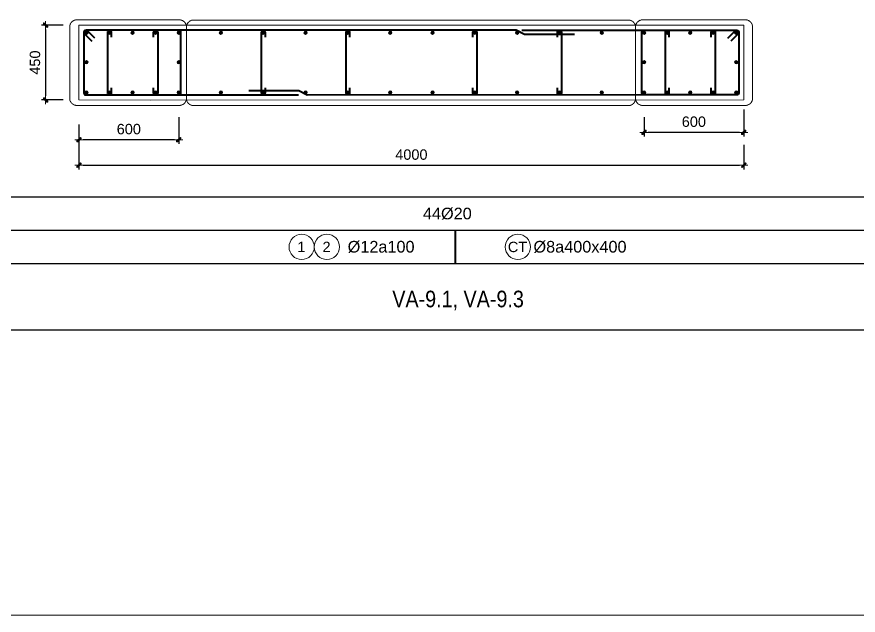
# Model space of a CAD drawing. Header units: millimetres. Extents: x -146909 to 4830753, y -683702 to -336947.
# Drawn here: x 4533880 to 4538943, y -448762 to -445159 of the extents above; entities that cross this region are included whole.
import ezdxf
from ezdxf.enums import TextEntityAlignment as Align

# ---------------------------------------------------------------- set-up
doc = ezdxf.new("R2010")
doc.units = ezdxf.units.MM
doc.header["$MEASUREMENT"] = 0
doc.linetypes.add('HIDDEN', pattern=[0.375, 0.25, -0.125])
doc.layers.get('0').update_dxf_attribs({"lineweight": 9})
doc.layers.get('Defpoints').update_dxf_attribs({"color": 10, "lineweight": 0})
for name, color, linetype, lineweight in [("'S_General_Cont_1 Thin", 1, 'Continuous', 18), ("'S_General_Text_3_Member name", 3, 'Continuous', 35), ('CDAI', 3, 'Continuous', 40), ('CTHEP', 4, 'Continuous', 50), ('DBAO', 2, 'Continuous', 13), ('DMo', 9, 'HIDDEN', 9), ('KTH', 154, 'Continuous', 9), ('STICK', 1, 'Continuous', 9)]:
    doc.layers.add(name, color=color, linetype=linetype, lineweight=lineweight)
for name, color, linetype in [('DM', 1, 'Continuous'), ('TBL', 1, 'Continuous'), ('TX', 214, 'Continuous')]:
    doc.layers.add(name, color=color, linetype=linetype)
doc.styles.add('arial', font='arial.ttf', dxfattribs={"width": 0.85})
doc.styles.add('TTP-HelCon', font='arial.ttf')
doc.dimstyles.new('TTP-25', dxfattribs={"dimscale": 25, "dimtxt": 2.5, "dimasz": 1, "dimexe": 1, "dimexo": 1, "dimgap": 0.09, "dimtad": 0, "dimdec": 4, "dimrnd": 10, "dimzin": 9, "dimdsep": 46, "dimtxsty": 'TTP-HelCon', "dimblk": 'Stick', "dimcen": 0.09, "dimdle": 1.5, "dimclrd": 256, "dimclre": 256, "dimclrt": 1, "dimadec": 0, "dimazin": 0, "dimtfac": 1, "dimtdec": 4, "dimtmove": 0, "dimatfit": 3, "dimldrblk": 'ARCHTICK', "dimfxl": 1, "dimtvp": 1, "dimtolj": 1, "dimtzin": 0, "dimarcsym": 0})

# ---------------------------------------------------------------- blocks, each defined once
blk = doc.blocks.new('sign of slab')
at = {"layer": "'S_General_Cont_1 Thin"}
blk.add_circle((-10, 0), 475, dxfattribs=at)
at = {"layer": "'S_General_Text_3_Member name", "style": 'arial'}
blk.add_attdef('S', text='', height=250, dxfattribs=at).set_placement((-23, -1), align=Align.MIDDLE_CENTER)
blk = doc.blocks.new('Stick')
at = {"layer": 'STICK'}
h = blk.add_hatch(color=256, dxfattribs=at)
edge = h.paths.add_edge_path()
edge.add_line((0.3, 0.5), (-0.5, -0.3))
edge.add_arc((-0.4, -0.4), 0.141, 135, 315)
edge.add_line((-0.3, -0.5), (0.5, 0.3))
edge.add_arc((0.4, 0.4), 0.141, 315, 495)
blk.add_line((1, 0), (-1, 0), dxfattribs=at)
blk.add_lwpolyline([(0.3, 0.5), (-0.5, -0.3, 1), (-0.3, -0.5), (0.5, 0.3, 1), (0.3, 0.5, 1)], format="xyb", dxfattribs=at)
blk = doc.blocks.new('*D1796')
at = {"layer": 'Defpoints', "color": 0, "transparency": 16777216}
for p in [(4534854.3, -445737.5), (4534254.3, -445782.5), (4534254.3, -445899.3)]:
    blk.add_point(p, dxfattribs=at)
at = {"layer": 'KTH', "lineweight": -2, "transparency": 16777216}
for p, q in [((4534854.3, -445762.5), (4534854.3, -445924.3)), ((4534254.3, -445807.5), (4534254.3, -445924.3)), ((4534829.3, -445899.3), (4534279.3, -445899.3))]:
    blk.add_line(p, q, dxfattribs=at)
at = {"layer": 'KTH', "lineweight": -2, "transparency": 16777216, "xscale": 25, "yscale": 25, "zscale": 25, "rotation": 180}
blk.add_blockref('Stick', (4534254.3, -445899.3), dxfattribs=at)
at = {"layer": 'KTH', "lineweight": -2, "transparency": 16777216, "xscale": 25, "yscale": 25, "zscale": 25}
blk.add_blockref('Stick', (4534854.3, -445899.3), dxfattribs=at)
at = {"layer": 'KTH', "color": 1, "transparency": 16777216, "insert": (4534554.3, -445835.5), "char_height": 62.5, "attachment_point": 5, "style": 'TTP-HelCon'}
blk.add_mtext('\\A1;600', dxfattribs=at)
blk = doc.blocks.new('_ArchTick')
at = {"color": 0, "linetype": 'ByBlock', "const_width": 0.15}
blk.add_lwpolyline([(-0.5, -0.5), (0.5, 0.5)], dxfattribs=at)
blk = doc.blocks.new('*D1797')
at = {"layer": 'Defpoints', "color": 0, "transparency": 16777216}
for p in [(4534254.3, -445846.5), (4538254.3, -445904.9), (4538254.3, -446052.8)]:
    blk.add_point(p, dxfattribs=at)
at = {"layer": 'KTH', "lineweight": -2, "transparency": 16777216}
for p, q in [((4534254.3, -445871.5), (4534254.3, -446077.8)), ((4538254.3, -445929.9), (4538254.3, -446077.8)), ((4534279.3, -446052.8), (4538229.3, -446052.8))]:
    blk.add_line(p, q, dxfattribs=at)
at = {"layer": 'KTH', "lineweight": -2, "transparency": 16777216, "xscale": 25, "yscale": 25, "zscale": 25, "rotation": 180}
blk.add_blockref('Stick', (4534254.3, -446052.8), dxfattribs=at)
at = {"layer": 'KTH', "lineweight": -2, "transparency": 16777216, "xscale": 25, "yscale": 25, "zscale": 25}
blk.add_blockref('Stick', (4538254.3, -446052.8), dxfattribs=at)
at = {"layer": 'KTH', "color": 1, "transparency": 16777216, "insert": (4536254.3, -445989), "char_height": 62.5, "attachment_point": 5, "style": 'TTP-HelCon'}
blk.add_mtext('\\A1;4000', dxfattribs=at)
blk = doc.blocks.new('*D1798')
at = {"layer": 'Defpoints', "color": 0, "transparency": 16777216}
for p in [(4538254, -445693.1), (4537654, -445738.1), (4537654, -445854.9)]:
    blk.add_point(p, dxfattribs=at)
at = {"layer": 'KTH', "lineweight": -2, "transparency": 16777216}
for p, q in [((4537654, -445763.1), (4537654, -445879.9)), ((4538254, -445718.1), (4538254, -445879.9)), ((4538229, -445854.9), (4537679, -445854.9))]:
    blk.add_line(p, q, dxfattribs=at)
at = {"layer": 'KTH', "lineweight": -2, "transparency": 16777216, "xscale": 25, "yscale": 25, "zscale": 25, "rotation": 180}
blk.add_blockref('Stick', (4537654, -445854.9), dxfattribs=at)
at = {"layer": 'KTH', "lineweight": -2, "transparency": 16777216, "xscale": 25, "yscale": 25, "zscale": 25}
blk.add_blockref('Stick', (4538254, -445854.9), dxfattribs=at)
at = {"layer": 'KTH', "color": 1, "transparency": 16777216, "insert": (4537954, -445791), "char_height": 62.5, "attachment_point": 5, "style": 'TTP-HelCon'}
blk.add_mtext('\\A1;600', dxfattribs=at)
blk = doc.blocks.new('*U1788')
at = {"layer": 'CTHEP', "ltscale": 0.02, "const_width": 10}
blk.add_lwpolyline([(0, 5, -1), (0, -5, -1)], format="xyb", close=True, dxfattribs=at)
at = {"layer": 'Defpoints', "color": 1}
blk.add_circle((0, 0), 10, dxfattribs=at)
blk = doc.blocks.new('*U1789')
at = {"layer": 'CDAI', "color": 0, "linetype": 'ByBlock', "lineweight": -2, "transparency": 16777216}
for p in [(0, 0), (138.75, 0), (277.5, 0), (416.25, 0), (555, 0)]:
    blk.add_blockref('*U1788', p, dxfattribs=at)
blk = doc.blocks.new('*D1801')
at = {"layer": 'Defpoints', "color": 0, "transparency": 16777216}
for p in [(4534184.1, -445209.7), (4534053.7, -445659.7), (4534184.1, -445659.7)]:
    blk.add_point(p, dxfattribs=at)
at = {"layer": 'KTH', "lineweight": -2, "transparency": 16777216}
for p, q in [((4534159.1, -445209.7), (4534028.7, -445209.7)), ((4534053.7, -445234.7), (4534053.7, -445634.7)), ((4534159.1, -445659.7), (4534028.7, -445659.7))]:
    blk.add_line(p, q, dxfattribs=at)
at = {"layer": 'KTH', "lineweight": -2, "transparency": 16777216, "xscale": 25, "yscale": 25, "zscale": 25}
for p, rotation in [((4534053.7, -445209.7), 90), ((4534053.7, -445659.7), 270)]:
    blk.add_blockref('Stick', p, dxfattribs=dict(at, rotation=rotation))
at = {"layer": 'KTH', "color": 1, "transparency": 16777216, "insert": (4533989.8, -445434.7), "char_height": 62.5, "attachment_point": 5, "rotation": 90, "style": 'TTP-HelCon'}
blk.add_mtext('\\A1;450', dxfattribs=at)
blk = doc.blocks.new('*U1790')
at = {"layer": 'CTHEP', "ltscale": 0.02, "const_width": 10}
blk.add_lwpolyline([(0, 5, -1), (0, -5, -1)], format="xyb", close=True, dxfattribs=at)
at = {"layer": 'Defpoints', "color": 1}
blk.add_circle((0, 0), 10, dxfattribs=at)
blk = doc.blocks.new('*U1791')
at = {"layer": 'CDAI', "color": 0, "linetype": 'ByBlock', "lineweight": -2, "transparency": 16777216}
blk.add_blockref('*U1790', (0, 0), dxfattribs=at)
blk = doc.blocks.new('*U1784')
at = {"layer": 'CTHEP', "ltscale": 0.02, "const_width": 10}
blk.add_lwpolyline([(0, 5, -1), (0, -5, -1)], format="xyb", close=True, dxfattribs=at)
at = {"layer": 'Defpoints', "color": 1}
blk.add_circle((0, 0), 10, dxfattribs=at)
blk = doc.blocks.new('*U1787')
at = {"layer": 'CDAI', "color": 0, "linetype": 'ByBlock', "lineweight": -2, "transparency": 16777216}
blk.add_blockref('*U1784', (0, 0), dxfattribs=at)
blk = doc.blocks.new('*U1792')
at = {"layer": 'CTHEP', "ltscale": 0.02, "const_width": 10}
blk.add_lwpolyline([(0, 5, -1), (0, -5, -1)], format="xyb", close=True, dxfattribs=at)
at = {"layer": 'Defpoints', "color": 1}
blk.add_circle((0, 0), 10, dxfattribs=at)
blk = doc.blocks.new('*U1793')
at = {"layer": 'CDAI', "color": 0, "linetype": 'ByBlock', "lineweight": -2, "transparency": 16777216}
blk.add_blockref('*U1792', (0, 0), dxfattribs=at)
blk = doc.blocks.new('*U1782')
at = {"layer": 'CTHEP', "ltscale": 0.02, "const_width": 10}
blk.add_lwpolyline([(0, 5, -1), (0, -5, -1)], format="xyb", close=True, dxfattribs=at)
at = {"layer": 'Defpoints', "color": 1}
blk.add_circle((0, 0), 10, dxfattribs=at)
blk = doc.blocks.new('*U1783')
at = {"layer": 'CDAI', "color": 0, "linetype": 'ByBlock', "lineweight": -2, "transparency": 16777216}
for p in [(0, 0), (254.5, 0), (509.1, 0), (763.6, 0), (1018.2, 0), (1272.7, 0), (1527.3, 0), (1781.8, 0), (2036.4, 0), (2290.9, 0), (2545.5, 0), (2800, 0)]:
    blk.add_blockref('*U1782', p, dxfattribs=at)
blk = doc.blocks.new('*U1785')
at = {"layer": 'CTHEP', "ltscale": 0.02, "const_width": 10}
blk.add_lwpolyline([(0, 5, -1), (0, -5, -1)], format="xyb", close=True, dxfattribs=at)
at = {"layer": 'Defpoints', "color": 1}
blk.add_circle((0, 0), 10, dxfattribs=at)
blk = doc.blocks.new('*U1786')
at = {"layer": 'CDAI', "color": 0, "linetype": 'ByBlock', "lineweight": -2, "transparency": 16777216}
blk.add_blockref('*U1785', (0, 0), dxfattribs=at)
blk = doc.blocks.new('*U1774')
at = {"layer": 'CTHEP', "ltscale": 0.02, "const_width": 10}
blk.add_lwpolyline([(0, 5, -1), (0, -5, -1)], format="xyb", close=True, dxfattribs=at)
at = {"layer": 'Defpoints', "color": 1}
blk.add_circle((0, 0), 10, dxfattribs=at)
blk = doc.blocks.new('*U1775')
at = {"layer": 'CDAI', "color": 0, "linetype": 'ByBlock', "lineweight": -2, "transparency": 16777216}
for p in [(0, 0), (138.75, 0), (277.5, 0), (416.25, 0), (555, 0)]:
    blk.add_blockref('*U1774', p, dxfattribs=at)
blk = doc.blocks.new('*U1778')
at = {"layer": 'CTHEP', "ltscale": 0.02, "const_width": 10}
blk.add_lwpolyline([(0, 5, -1), (0, -5, -1)], format="xyb", close=True, dxfattribs=at)
at = {"layer": 'Defpoints', "color": 1}
blk.add_circle((0, 0), 10, dxfattribs=at)
blk = doc.blocks.new('*U1779')
at = {"layer": 'CDAI', "color": 0, "linetype": 'ByBlock', "lineweight": -2, "transparency": 16777216}
for p in [(0, 0), (138.75, 0), (277.5, 0), (416.25, 0), (555, 0)]:
    blk.add_blockref('*U1778', p, dxfattribs=at)
blk = doc.blocks.new('*U1776')
at = {"layer": 'CTHEP', "ltscale": 0.02, "const_width": 10}
blk.add_lwpolyline([(0, 5, -1), (0, -5, -1)], format="xyb", close=True, dxfattribs=at)
at = {"layer": 'Defpoints', "color": 1}
blk.add_circle((0, 0), 10, dxfattribs=at)
blk = doc.blocks.new('*U1777')
at = {"layer": 'CDAI', "color": 0, "linetype": 'ByBlock', "lineweight": -2, "transparency": 16777216}
for p in [(0, 0), (138.75, 0), (277.5, 0), (416.25, 0), (555, 0)]:
    blk.add_blockref('*U1776', p, dxfattribs=at)
blk = doc.blocks.new('*U1780')
at = {"layer": 'CTHEP', "ltscale": 0.02, "const_width": 10}
blk.add_lwpolyline([(0, 5, -1), (0, -5, -1)], format="xyb", close=True, dxfattribs=at)
at = {"layer": 'Defpoints', "color": 1}
blk.add_circle((0, 0), 10, dxfattribs=at)
blk = doc.blocks.new('*U1781')
at = {"layer": 'CDAI', "color": 0, "linetype": 'ByBlock', "lineweight": -2, "transparency": 16777216}
for p in [(0, 0), (254.5, 0), (509.1, 0), (763.6, 0), (1018.2, 0), (1272.7, 0), (1527.3, 0), (1781.8, 0), (2036.4, 0), (2290.9, 0), (2545.5, 0), (2800, 0)]:
    blk.add_blockref('*U1780', p, dxfattribs=at)

msp = doc.modelspace()

# ---------------------------------------------------------------- linework, layer by layer
at = {"layer": 'CDAI', "color": 214}
msp.add_line((4536517.06508, -446443.47578), (4536517.06508, -446643.47578), dxfattribs=at)
at = {"layer": 'CDAI', "ltscale": 0.02}
msp.add_lwpolyline([(4537235.01564, -445264.65804), (4536935.27979, -445264.65804), (4536885.27979, -445239.65804), (4534299.31655, -445239.65804, 0.4142135624), (4534284.31655, -445254.65804), (4534284.31655, -445614.65804, 0.4142135624), (4534299.31655, -445629.65804), (4535575.94664, -445629.65804)], format="xyb", dxfattribs=at)
at = {"layer": 'CDAI'}
for points in [[(4534349.97558, -445287.6394), (4534305.65538, -445243.3192, 0.6681786379), (4534284.31655, -445252.15804), (4534284.31655, -445617.15804, 0.4142135624), (4534296.81655, -445629.65804), (4534854.69046, -445629.65804, 0.4142135624), (4534867.19046, -445617.15804), (4534867.19046, -445252.15804, 0.4142135624), (4534854.69046, -445239.65804), (4534296.81655, -445239.65804, 0.6681786379), (4534287.97771, -445260.99687), (4534332.29791, -445305.31707)], [(4534450.56655, -445282.15804), (4534450.56655, -445254.65804, 1), (4534425.56655, -445254.65804), (4534425.56655, -445615.15804, 1), (4534450.56655, -445615.15804), (4534450.56655, -445587.65804)], [(4534703.06655, -445282.15804), (4534703.06655, -445254.65804, -1), (4534728.06655, -445254.65804), (4534728.06655, -445615.15804, -1), (4534703.06655, -445615.15804), (4534703.06655, -445587.65804)], [(4535375.90746, -445282.15804), (4535375.90746, -445254.65804, 1), (4535350.90746, -445254.65804), (4535350.90746, -445615.15804, 1), (4535375.90746, -445615.15804), (4535375.90746, -445587.65804)], [(4535884.99837, -445282.15804), (4535884.99837, -445254.65804, 1), (4535859.99837, -445254.65804), (4535859.99837, -445615.15804, 1), (4535884.99837, -445615.15804), (4535884.99837, -445587.65804)], [(4536623.63473, -445282.15804), (4536623.63473, -445254.65804, -1), (4536648.63473, -445254.65804), (4536648.63473, -445615.15804, -1), (4536623.63473, -445615.15804), (4536623.63473, -445587.65804)], [(4537132.72564, -445282.15804), (4537132.72564, -445254.65804, -1), (4537157.72564, -445254.65804), (4537157.72564, -445615.15804, -1), (4537132.72564, -445615.15804), (4537132.72564, -445587.65804)], [(4538158.65751, -445287.6394), (4538202.97771, -445243.3192, -0.6681786379), (4538224.31655, -445252.15804), (4538224.31655, -445617.15804, -0.4142135624), (4538211.81655, -445629.65804), (4537653.94263, -445629.65804, -0.4142135624), (4537641.44263, -445617.15804), (4537641.44263, -445252.15804, -0.4142135624), (4537653.94263, -445239.65804), (4538211.81655, -445239.65804, -0.6681786379), (4538220.65538, -445260.99687), (4538176.33518, -445305.31707)], [(4537805.56655, -445282.15804), (4537805.56655, -445254.65804, 1), (4537780.56655, -445254.65804), (4537780.56655, -445615.15804, 1), (4537805.56655, -445615.15804), (4537805.56655, -445587.65804)], [(4538058.06655, -445282.15804), (4538058.06655, -445254.65804, -1), (4538083.06655, -445254.65804), (4538083.06655, -445615.15804, -1), (4538058.06655, -445615.15804), (4538058.06655, -445587.65804)]]:
    msp.add_lwpolyline(points, format="xyb", dxfattribs=at)
at = {"layer": 'CDAI', "ltscale": 0.02}
for points in [[(4536918.08149, -445239.65804), (4538209.31655, -445239.65804)], [(4538214.04501, -445628.89326), (4535626.98159, -445629.92663), (4535576.98159, -445604.92663), (4535276.20437, -445604.92663)]]:
    msp.add_lwpolyline(points, dxfattribs=at)
at = {"layer": 'DBAO', "color": 1}
msp.add_lwpolyline([(4547317.55124, -448761.98892), (4530567.55124, -448761.98892), (4530567.55124, -434761.98892), (4547317.55124, -434761.98892)], close=True, dxfattribs=at)
at = {"layer": 'DBAO'}
msp.add_lwpolyline([(4534684.31655, -445660.19819), (4534254.31655, -445659.65804), (4534254.31655, -445209.65804), (4538254.31655, -445209.65804), (4538254.31655, -445659.64508), (4534684.32519, -445660.19819)], dxfattribs=at)
at = {"layer": 'DMo', "color": 6, "ltscale": 10}
msp.add_lwpolyline([(4534858.27027, -445177.37691), (4534241.47626, -445177.37691, 0.4142135624), (4534198.53659, -445220.31658), (4534198.53659, -445649.71321, 0.4142135624), (4534241.47626, -445692.65287), (4534858.27027, -445692.65287, 0.4142135624), (4534901.20994, -445649.71321), (4534901.20994, -445220.31658, 0.4142135624)], format="xyb", close=True, dxfattribs=at)
for points in [[(4537603.08419, -445221.36178, 0.4142135624), (4537560.14453, -445178.42211), (4534944.1496, -445178.42211, 0.4142135624), (4534901.20994, -445221.36178)], [(4538264.24967, -445177.37691), (4537646.02386, -445177.37691, 0.4142135624), (4537603.08419, -445220.31658), (4537603.08419, -445649.71321, 0.4142135624), (4537646.02386, -445692.65287), (4538264.24967, -445692.65287, 0.4142135624), (4538307.18934, -445649.71321), (4538307.18934, -445220.31658, 0.4142135624), (4538264.24967, -445177.37691)], [(4534901.20994, -445220.31658), (4534901.20994, -445650.75841, 0.4142135624), (4534944.1496, -445693.69807), (4537560.14453, -445693.69807, 0.4142135624), (4537603.08419, -445650.75841), (4537603.08419, -445220.31658)]]:
    msp.add_lwpolyline(points, format="xyb", dxfattribs=at)
at = {"layer": 'TBL'}
for p, q in [((4533090.51977, -446243.47578), (4545354.62621, -446243.47578)), ((4532090.51977, -446643.47578), (4545354.62621, -446643.47578)), ((4532090.51977, -447043.47578), (4545354.62621, -447043.47578))]:
    msp.add_line(p, q, dxfattribs=at)
at = {"layer": 'TBL', "color": 8}
msp.add_line((4533090.51977, -446443.47578), (4545354.62621, -446443.47578), dxfattribs=at)

# ---------------------------------------------------------------- block references
ref = msp.add_blockref('sign of slab', (4535595.76625, -446544.57188), dxfattribs=dict(xscale=0.16, yscale=0.16, zscale=0.16))
ref.add_attrib('S', '1', dxfattribs={"layer": 'DM', "height": 62.5, "style": 'arial'}).set_placement((4535592.01223, -446544.72877), align=Align.MIDDLE_CENTER)
ref = msp.add_blockref('sign of slab', (4535747.73183, -446544.57188), dxfattribs=dict(xscale=0.16, yscale=0.16, zscale=0.16))
ref.add_attrib('S', '2', dxfattribs={"layer": 'DM', "height": 62.5, "style": 'arial'}).set_placement((4535743.97782, -446544.72877), align=Align.MIDDLE_CENTER)
ref = msp.add_blockref('sign of slab', (4536896.82719, -446544.57188), dxfattribs=dict(xscale=0.16, yscale=0.16, zscale=0.16))
ref.add_attrib('S', 'CT', dxfattribs={"layer": 'DM', "height": 62.5, "style": 'arial'}).set_placement((4536893.07318, -446544.72877), align=Align.MIDDLE_CENTER)
at = {"layer": 'CDAI', "color": 214}
for name, p in [('*U1789', (4534299.31655, -445254.65804)), ('*U1783', (4534854.31655, -445254.65804))]:
    msp.add_blockref(name, p, dxfattribs=at)
at = {"layer": 'CDAI', "color": 214, "xscale": -1}
msp.add_blockref('*U1779', (4538209.31655, -445254.65804), dxfattribs=at)
at = {"layer": 'CDAI', "color": 214, "xscale": -1, "rotation": 180}
for name, p in [('*U1791', (4534299.31655, -445432.40804)), ('*U1787', (4534854.31655, -445432.40804)), ('*U1775', (4534299.31655, -445614.65804)), ('*U1781', (4534854.31655, -445614.65804))]:
    msp.add_blockref(name, p, dxfattribs=at)
at = {"layer": 'CDAI', "color": 214, "rotation": 180}
for name, p in [('*U1786', (4537654.31655, -445432.40804)), ('*U1793', (4538209.31655, -445432.40804)), ('*U1777', (4538209.31655, -445614.65804))]:
    msp.add_blockref(name, p, dxfattribs=at)

# ---------------------------------------------------------------- texts
at = {"layer": 'TX', "color": 2, "style": 'arial'}
for s, p in [('44%%C20', (4536470.6641, -446343.47578)), ('%%C12a100', (4536072.24306, -446543.47578)), ('%%C8a400x400', (4537268.95207, -446543.47578))]:
    msp.add_text(s, height=70, dxfattribs=at).set_placement(p, align=Align.MIDDLE_CENTER)
at = {"layer": 'TX', "color": 2, "insert": (4536518.822, -446808.17482), "char_height": 100, "width": 1911.8993861, "attachment_point": 2, "style": 'arial'}
msp.add_mtext(' VA-9.1, VA-9.3 ', dxfattribs=at)

# ---------------------------------------------------------------- dimensions: what is measured, and where the dimension line sits
at = {"layer": 'KTH'}
for base, p1, p2, angle, picture, middle in [((4534053.6618, -445659.65804), (4534184.1153, -445209.65804), (4534184.1153, -445659.65804), 90, '*D1801', (4533989.84018, -445434.65804)), ((4537654.01682, -445854.86049), (4538254.01682, -445693.05024), (4537654.01682, -445738.05024), 180, '*D1798', (4537954.01682, -445791.03886)), ((4534254.31655, -445899.32094), (4534854.31655, -445737.51069), (4534254.31655, -445782.51069), 180, '*D1796', (4534554.31655, -445835.49932))]:
    dim = msp.add_linear_dim(base=base, p1=p1, p2=p2, angle=angle, dimstyle='TTP-25', dxfattribs=at)
    dim.commit()
    dim.dimension.update_dxf_attribs({"geometry": picture, "text_midpoint": middle})
dim = msp.add_linear_dim(base=(4538254.31655, -446052.80417), p1=(4534254.31655, -445846.45533), p2=(4538254.31655, -445904.86045), dimstyle='TTP-25', override={"dimrnd": 0}, dxfattribs=at)
dim.commit()
dim.dimension.update_dxf_attribs({"geometry": '*D1797', "text_midpoint": (4536254.31655, -445988.98254)})

doc.saveas('drawing.dxf')
